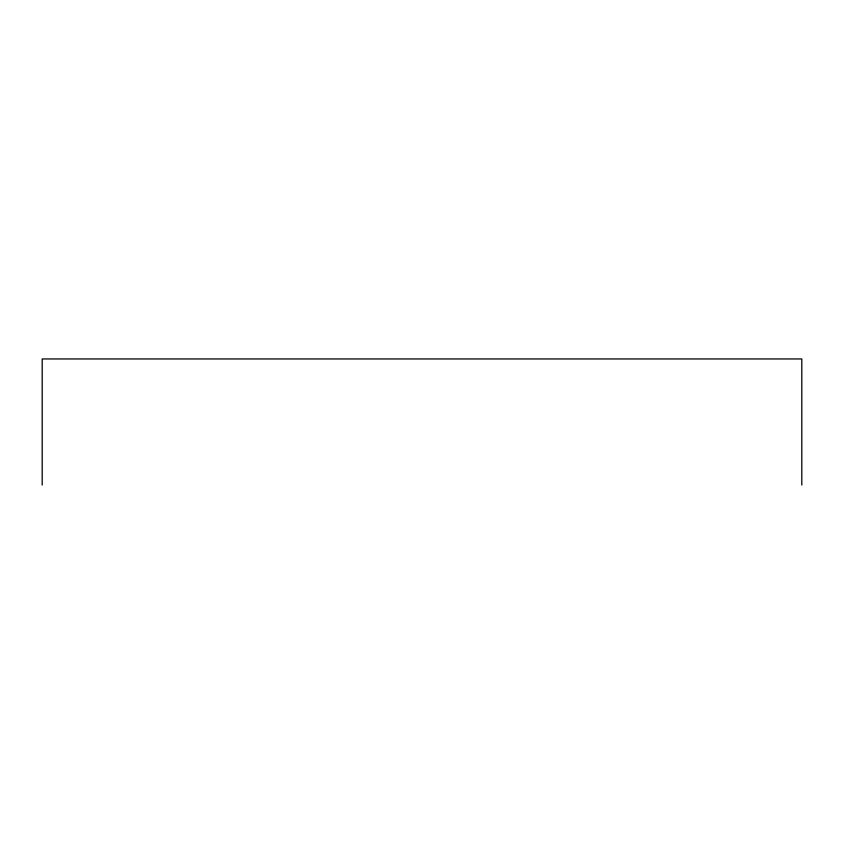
<?xml version="1.0" encoding="UTF-8"?>
<svg xmlns="http://www.w3.org/2000/svg" width="844" height="844" viewBox="0 0 844 844"><rect width="100%" height="100%" fill="white"/><g stroke="black" fill="none" stroke-linecap="round" stroke-linejoin="round"><path stroke-width="1.27" d="M801.8 485.047L801.8 358.953L42.2 358.953L42.2 485.047"/></g></svg>
